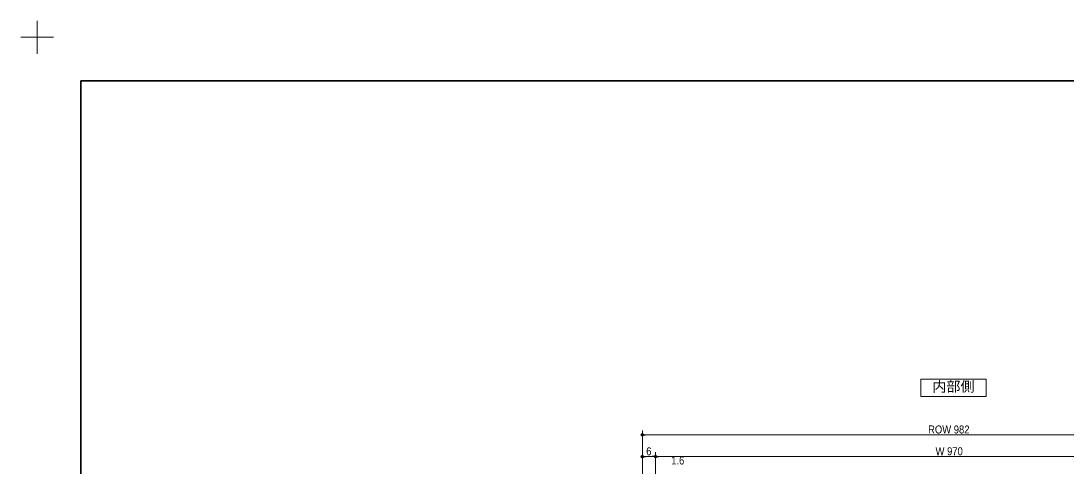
# Model space of a CAD drawing. Units: millimetres, scale not verified. Extents: x -606 to 606, y -304 to 304.
# Drawn here: x -606.2 to -127.1, y 100.7 to 304.5 of the extents above; entities that cross this region are included whole.
import ezdxf
from ezdxf.enums import TextEntityAlignment as Align

# ---------------------------------------------------------------- set-up
doc = ezdxf.new("R2010")
doc.units = ezdxf.units.MM
doc.header["$LTSCALE"] = 2
doc.header["$PDMODE"] = 32
doc.header["$PDSIZE"] = 1
for name, color, linetype, lineweight in [('0-1_2寸法-1', 7, 'Continuous', 15), ('0-2_0', 7, 'Continuous', 25), ('0-4_1図面枠', 7, 'Continuous', 20), ('0-5_2寸法-3', 7, 'Continuous', 15)]:
    doc.layers.add(name, color=color, linetype=linetype, lineweight=lineweight)
doc.layers.add('0-3_Defpoints', color=7, linetype='Continuous')
doc.styles.add('ＭＳ Ｐゴシック', font='')
doc.styles.get('ＭＳ Ｐゴシック').set_extended_font_data('MS PGothic')

# ---------------------------------------------------------------- blocks, each defined once
blk = doc.blocks.new('グループ-13')
at = {"layer": '0-4_1図面枠', "lineweight": 15}
for p, q in [((-840, 579), (-840, 609)), ((-855, 594), (-825, 594))]:
    blk.add_line(p, q, dxfattribs=at)
blk = doc.blocks.new('グループ-15')
at = {"layer": '0-4_1図面枠', "lineweight": 35}
blk.add_lwpolyline([(-800, 554), (800, 554), (800, -554), (-800, -554)], close=True, dxfattribs=at)
blk = doc.blocks.new('図面枠')
at = {"layer": '0-4_1図面枠'}
for name in ['グループ-13', 'グループ-15']:
    blk.add_blockref(name, (0, 0), dxfattribs=at)
blk = doc.blocks.new('_Dot')
at = {"layer": '0-2_0'}
blk.add_line((-1, 0), (-2, 0), dxfattribs=at)
for points in [[(0, 0), (-1, 0), (-0.992, 0.125)], [(0, 0), (-0.992, -0.125), (-1, 0)], [(0, 0), (-0.992, 0.125), (-0.969, 0.249)], [(0, 0), (-0.969, -0.249), (-0.992, -0.125)], [(0, 0), (-0.969, 0.249), (-0.93, 0.368)], [(0, 0), (-0.93, -0.368), (-0.969, -0.249)], [(0, 0), (-0.93, 0.368), (-0.876, 0.482)], [(0, 0), (-0.876, -0.482), (-0.93, -0.368)], [(0, 0), (-0.876, 0.482), (-0.809, 0.588)], [(0, 0), (-0.809, -0.588), (-0.876, -0.482)], [(0, 0), (-0.809, 0.588), (-0.729, 0.685)], [(0, 0), (-0.729, -0.685), (-0.809, -0.588)], [(0, 0), (-0.729, 0.685), (-0.637, 0.771)], [(0, 0), (-0.637, -0.771), (-0.729, -0.685)], [(0, 0), (-0.637, 0.771), (-0.536, 0.844)], [(0, 0), (-0.536, -0.844), (-0.637, -0.771)], [(0, 0), (-0.536, 0.844), (-0.426, 0.905)], [(0, 0), (-0.426, -0.905), (-0.536, -0.844)], [(0, 0), (-0.426, 0.905), (-0.309, 0.951)], [(0, 0), (-0.309, -0.951), (-0.426, -0.905)], [(0, 0), (-0.309, 0.951), (-0.187, 0.982)], [(0, 0), (-0.187, -0.982), (-0.309, -0.951)], [(0, 0), (-0.187, 0.982), (-0.063, 0.998)], [(0, 0), (-0.063, -0.998), (-0.187, -0.982)], [(0, 0), (-0.063, 0.998), (0.063, 0.998)], [(0, 0), (0.063, -0.998), (-0.063, -0.998)], [(0, 0), (0.063, 0.998), (0.187, 0.982)], [(0, 0), (0.187, 0.982), (0.309, 0.951)], [(0, 0), (0.309, 0.951), (0.426, 0.905)], [(0, 0), (0.426, 0.905), (0.536, 0.844)], [(0, 0), (0.536, 0.844), (0.637, 0.771)], [(0, 0), (0.637, 0.771), (0.729, 0.685)], [(0, 0), (0.729, 0.685), (0.809, 0.588)], [(0, 0), (0.809, 0.588), (0.876, 0.482)], [(0, 0), (0.876, 0.482), (0.93, 0.368)], [(0, 0), (0.93, 0.368), (0.969, 0.249)], [(0, 0), (0.969, 0.249), (0.992, 0.125)], [(0, 0), (0.992, 0.125), (1, 0)], [(0, 0), (0.187, -0.982), (0.063, -0.998)], [(0, 0), (0.309, -0.951), (0.187, -0.982)], [(0, 0), (0.426, -0.905), (0.309, -0.951)], [(0, 0), (0.536, -0.844), (0.426, -0.905)], [(0, 0), (0.637, -0.771), (0.536, -0.844)], [(0, 0), (0.729, -0.685), (0.637, -0.771)], [(0, 0), (0.809, -0.588), (0.729, -0.685)], [(0, 0), (0.876, -0.482), (0.809, -0.588)], [(0, 0), (0.93, -0.368), (0.876, -0.482)], [(0, 0), (0.969, -0.249), (0.93, -0.368)], [(0, 0), (0.992, -0.125), (0.969, -0.249)], [(0, 0), (1, 0), (0.992, -0.125)]]:
    blk.add_solid(points, dxfattribs=at)
blk = doc.blocks.new('グループ-17')
at = {"layer": '0-5_2寸法-3'}
blk.add_lwpolyline([(-30, 281), (30, 281), (30, 265), (-30, 265)], close=True, dxfattribs=at)
at = {"layer": '0-5_2寸法-3', "style": 'ＭＳ Ｐゴシック'}
blk.add_text('内部側', height=9.428, dxfattribs=at).set_placement((-19.293, 266.641), align=Align.BOTTOM_LEFT)

msp = doc.modelspace()

# ---------------------------------------------------------------- linework, layer by layer
at = {"layer": '0-1_2寸法-1'}
for p, q in [((-321.35, 107), (-321.35, 117)), ((-41.651, 115), (-319.849, 115)), ((-321.35, 44.5), (-321.35, 107)), ((-315.35, 97), (-315.35, 107)), ((-315.35, 44.5), (-315.35, 107)), ((-319.849, 105), (-316.851, 105)), ((-47.651, 105), (-313.849, 105))]:
    msp.add_line(p, q, dxfattribs=at)
at = {"layer": '0-3_Defpoints'}
for p in [(-321.35, 115), (-321.35, 105), (-315.35, 105)]:
    msp.add_point(p, dxfattribs=at)

# ---------------------------------------------------------------- block references
at = {"layer": '0-1_2寸法-1', "xscale": 0.7503418, "yscale": 0.7503418, "rotation": 180}
for p in [(-321.35, 115), (-321.35, 105), (-315.35, 105)]:
    msp.add_blockref('_Dot', p, dxfattribs=at)
at = {"layer": '0-1_2寸法-1', "xscale": 0.7503418, "yscale": 0.7503418}
msp.add_blockref('_Dot', (-315.35, 105), dxfattribs=at)
at = {"layer": '0-4_1図面枠', "xscale": 0.5, "yscale": 0.5}
msp.add_blockref('図面枠', (-178.75, 0), dxfattribs=at)
at = {"layer": '0-5_2寸法-3', "xscale": 0.5, "yscale": 0.5}
msp.add_blockref('グループ-17', (-178.75, 0), dxfattribs=at)

# ---------------------------------------------------------------- texts
at = {"layer": '0-1_2寸法-1', "style": 'ＭＳ Ｐゴシック', "width": 0.9}
for s, height, p in [('ROW 982', 3.669, (-190.365, 114.494)), ('6', 3.666, (-319.58, 104.494)), ('W 970', 3.669, (-186.945, 104.504)), ('1.6', 3.666, (-308.141, 100.304))]:
    msp.add_text(s, height=height, dxfattribs=at).set_placement(p, align=Align.BOTTOM_LEFT)

doc.saveas('drawing.dxf')
